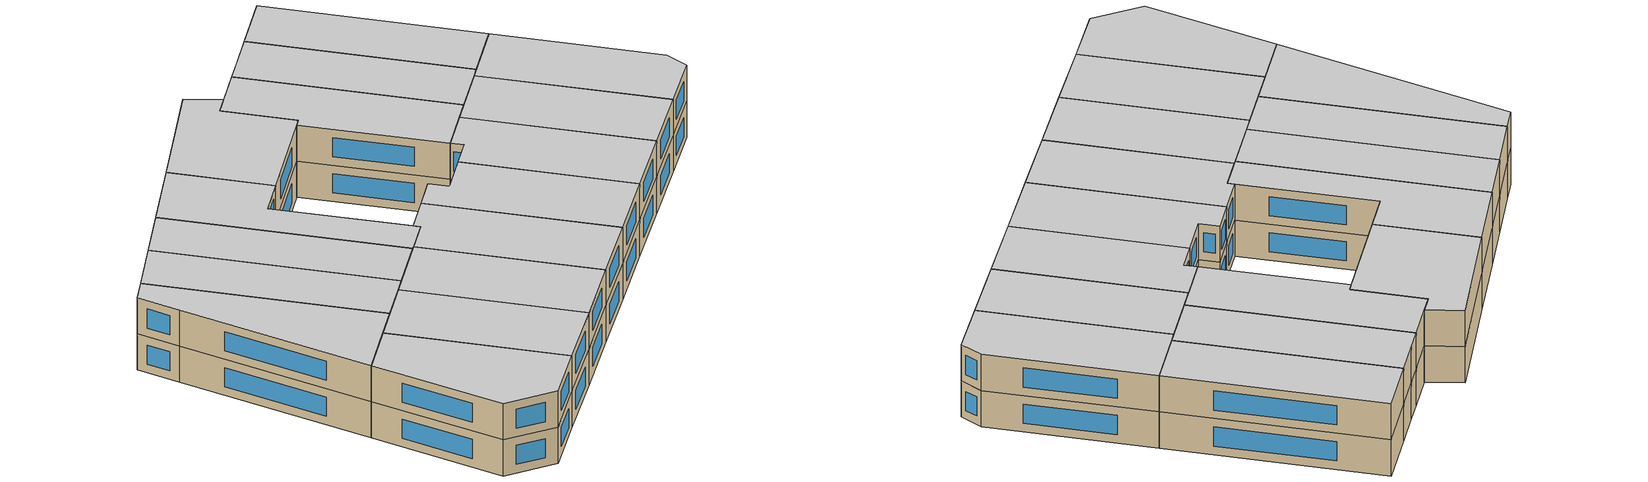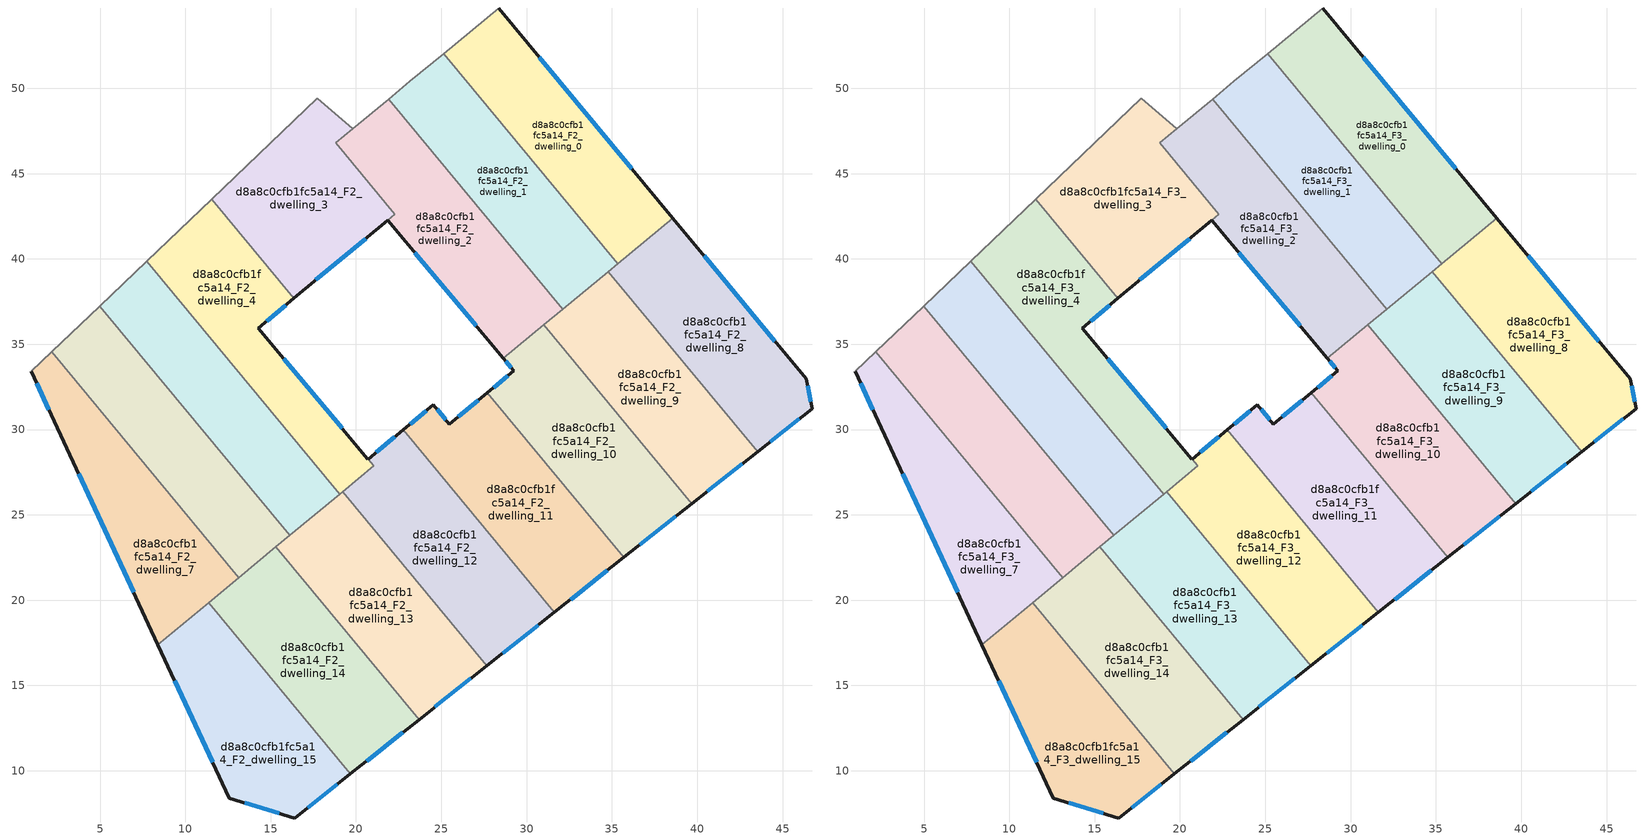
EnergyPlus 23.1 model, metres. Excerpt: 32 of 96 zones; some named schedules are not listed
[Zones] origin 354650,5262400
d8a8c0cfb1fc5a14_F2_dwelling_0
 floor to d8a8c0cfb1fc5a14_F1_dwelling_0 (EU_floor_Construction): 28.36,54.71 38.57,42.39 35.34,39.72 25.13,52.04 z6
 wall outside (EU_wall_Construction): 38.57,42.39 28.36,54.71 z6:9
 wall to d8a8c0cfb1fc5a14_F2_dwelling_1 (EU_wall_Construction): 25.13,52.04 35.34,39.72 z6:9
 wall adiabatic (EU_wall_Construction): 28.36,54.71 25.13,52.04 z6:9
 wall to d8a8c0cfb1fc5a14_F2_dwelling_8 (EU_wall_Construction): 35.34,39.72 38.57,42.39 z6:9
 window (EU_Window_Construction): 36.17,45.29 30.75,51.82 z6.7:8.3
d8a8c0cfb1fc5a14_F2_dwelling_1
 floor to d8a8c0cfb1fc5a14_F1_dwelling_1 (EU_floor_Construction): 25.13,52.04 35.34,39.72 32.12,37.05 21.91,49.37 23.16,50.41 z6
 wall to d8a8c0cfb1fc5a14_F2_dwelling_2 (EU_wall_Construction): 21.91,49.37 32.12,37.05 z6:9
 wall adiabatic (EU_wall_Construction): 25.13,52.04 23.16,50.41 21.91,49.37 z6:9
 wall to d8a8c0cfb1fc5a14_F2_dwelling_9 (EU_wall_Construction): 32.12,37.05 34.79,39.26 z6:9
 wall to d8a8c0cfb1fc5a14_F2_dwelling_8 (EU_wall_Construction): 34.78,39.26 35.34,39.72 z6:9
d8a8c0cfb1fc5a14_F2_dwelling_10
 floor to d8a8c0cfb1fc5a14_F1_dwelling_10 (EU_floor_Construction): 31.01,36.13 39.69,25.66 35.7,22.5 27.7,32.15 29.25,33.45 28.65,34.17 z6
 wall outside (EU_wall_Construction): 28.65,34.17 29.25,33.45 27.7,32.15 / 35.7,22.5 39.69,25.66 z6:9
 wall to d8a8c0cfb1fc5a14_F2_dwelling_9 (EU_wall_Construction): 39.69,25.66 31.01,36.13 z6:9
 wall to d8a8c0cfb1fc5a14_F2_dwelling_11 (EU_wall_Construction): 27.7,32.15 35.7,22.5 z6:9
 wall to d8a8c0cfb1fc5a14_F2_dwelling_2 (EU_wall_Construction): 31.01,36.13 28.65,34.17 z6:9
 window (EU_Window_Construction): 28.79,34 29.11,33.62 / 36.64,23.24 38.75,24.92 / 28.89,33.14 28.06,32.46 z6.7:8.3
d8a8c0cfb1fc5a14_F2_dwelling_11
 floor to d8a8c0cfb1fc5a14_F1_dwelling_11 (EU_floor_Construction): 27.7,32.15 35.7,22.5 31.62,19.28 22.76,29.97 24.53,31.45 25.48,30.3 z6
 wall outside (EU_wall_Construction): 27.7,32.15 25.48,30.3 24.53,31.45 22.76,29.97 / 31.62,19.28 35.7,22.5 z6:9
 wall to d8a8c0cfb1fc5a14_F2_dwelling_12 (EU_wall_Construction): 22.76,29.97 31.62,19.28 z6:9
 window (EU_Window_Construction): 27.18,31.72 26,30.74 / 32.58,20.04 34.74,21.74 / 24.12,31.1 23.18,30.32 / 25.26,30.57 24.75,31.18 z6.7:8.3
d8a8c0cfb1fc5a14_F2_dwelling_12
 floor to d8a8c0cfb1fc5a14_F1_dwelling_12 (EU_floor_Construction): 22.76,29.97 31.62,19.28 27.68,16.16 19.22,26.36 21.04,27.87 20.71,28.26 z6
 wall outside (EU_wall_Construction): 22.76,29.97 20.71,28.26 / 27.68,16.16 31.62,19.28 z6:9
 wall to d8a8c0cfb1fc5a14_F2_dwelling_13 (EU_wall_Construction): 19.22,26.36 27.68,16.16 z6:9
 wall to d8a8c0cfb1fc5a14_F2_dwelling_4 (EU_wall_Construction): 20.71,28.26 21.04,27.87 19.22,26.36 z6:9
 window (EU_Window_Construction): 22.28,29.57 21.19,28.67 / 28.6,16.89 30.7,18.54 z6.7:8.3
d8a8c0cfb1fc5a14_F2_dwelling_13
 floor to d8a8c0cfb1fc5a14_F1_dwelling_13 (EU_floor_Construction): 19.22,26.36 27.68,16.16 23.7,13 15.31,23.12 z6
 wall outside (EU_wall_Construction): 23.7,13 27.68,16.16 z6:9
 wall to d8a8c0cfb1fc5a14_F2_dwelling_14 (EU_wall_Construction): 15.31,23.12 23.7,13 z6:9
 wall to d8a8c0cfb1fc5a14_F2_dwelling_5 (EU_wall_Construction): 19.05,26.22 16.12,23.79 z6:9
 wall to d8a8c0cfb1fc5a14_F2_dwelling_4 (EU_wall_Construction): 19.22,26.36 19.05,26.22 z6:9
 wall to d8a8c0cfb1fc5a14_F2_dwelling_6 (EU_wall_Construction): 16.12,23.79 15.31,23.12 z6:9
 window (EU_Window_Construction): 24.63,13.74 26.74,15.42 z6.7:8.3
d8a8c0cfb1fc5a14_F2_dwelling_14
 floor to d8a8c0cfb1fc5a14_F1_dwelling_14 (EU_floor_Construction): 15.31,23.12 23.7,13 19.68,9.83 11.37,19.85 z6
 wall outside (EU_wall_Construction): 19.68,9.83 23.7,13 z6:9
 wall to d8a8c0cfb1fc5a14_F2_dwelling_15 (EU_wall_Construction): 11.37,19.85 19.68,9.83 z6:9
 wall to d8a8c0cfb1fc5a14_F2_dwelling_6 (EU_wall_Construction): 15.31,23.12 13.14,21.32 z6:9
 wall to d8a8c0cfb1fc5a14_F2_dwelling_7 (EU_wall_Construction): 13.14,21.32 11.37,19.85 z6:9
 window (EU_Window_Construction): 20.62,10.57 22.75,12.26 z6.7:8.3
d8a8c0cfb1fc5a14_F2_dwelling_15
 floor to d8a8c0cfb1fc5a14_F1_dwelling_15 (EU_floor_Construction): 11.37,19.85 19.68,9.83 16.4,7.23 12.58,8.38 8.4,17.39 z6
 wall outside (EU_wall_Construction): 8.4,17.39 12.58,8.38 16.4,7.23 19.68,9.83 z6:9
 wall to d8a8c0cfb1fc5a14_F2_dwelling_7 (EU_wall_Construction): 11.37,19.85 8.4,17.39 z6:9
 window (EU_Window_Construction): 17.17,7.84 18.91,9.22 / 13.48,8.11 15.5,7.5 / 9.38,15.27 11.6,10.5 z6.7:8.3
d8a8c0cfb1fc5a14_F2_dwelling_2
 floor to d8a8c0cfb1fc5a14_F1_dwelling_2 (EU_floor_Construction): 21.91,49.37 32.12,37.05 28.65,34.17 21.85,42.27 22.28,42.63 18.83,46.8 19.81,47.63 z6
 wall outside (EU_wall_Construction): 21.85,42.27 28.65,34.17 z6:9
 wall adiabatic (EU_wall_Construction): 21.91,49.37 19.81,47.63 18.83,46.8 z6:9
 wall to d8a8c0cfb1fc5a14_F2_dwelling_3 (EU_wall_Construction): 18.83,46.8 22.28,42.63 21.85,42.27 z6:9
 wall to d8a8c0cfb1fc5a14_F2_dwelling_9 (EU_wall_Construction): 31.01,36.13 32.12,37.05 z6:9
 window (EU_Window_Construction): 23.45,40.37 27.05,36.07 z6.7:8.3
d8a8c0cfb1fc5a14_F2_dwelling_3
 floor to d8a8c0cfb1fc5a14_F1_dwelling_3 (EU_floor_Construction): 19.81,47.62 18.82,46.8 22.28,42.63 16.36,37.69 11.55,43.5 17.74,49.41 z6
 wall outside (EU_wall_Construction): 16.36,37.69 21.85,42.27 z6:9
 wall to d8a8c0cfb1fc5a14_F2_dwelling_4 (EU_wall_Construction): 11.55,43.5 16.36,37.69 z6:9
 wall adiabatic (EU_wall_Construction): 18.82,46.8 19.81,47.62 17.74,49.41 11.55,43.5 z6:9
 window (EU_Window_Construction): 17.65,38.77 20.56,41.2 z6.7:8.3
d8a8c0cfb1fc5a14_F2_dwelling_4
 floor to d8a8c0cfb1fc5a14_F1_dwelling_4 (EU_floor_Construction): 16.36,37.69 14.27,35.94 21.04,27.87 19.05,26.22 7.74,39.87 11.55,43.5 z6
 wall outside (EU_wall_Construction): 20.7,28.27 14.27,35.94 16.36,37.69 z6:9
 wall to d8a8c0cfb1fc5a14_F2_dwelling_5 (EU_wall_Construction): 7.74,39.87 19.05,26.22 z6:9
 wall adiabatic (EU_wall_Construction): 11.55,43.5 7.74,39.87 z6:9
 window (EU_Window_Construction): 14.76,36.35 15.87,37.28 / 19.19,30.07 15.78,34.14 z6.7:8.3
d8a8c0cfb1fc5a14_F2_dwelling_5
 floor to d8a8c0cfb1fc5a14_F1_dwelling_5 (EU_floor_Construction): 7.74,39.87 19.05,26.22 16.12,23.79 4.98,37.23 z6
 wall to d8a8c0cfb1fc5a14_F2_dwelling_6 (EU_wall_Construction): 4.98,37.23 16.12,23.79 z6:9
 wall adiabatic (EU_wall_Construction): 7.74,39.87 4.98,37.23 z6:9
d8a8c0cfb1fc5a14_F2_dwelling_6
 floor to d8a8c0cfb1fc5a14_F1_dwelling_6 (EU_floor_Construction): 4.98,37.23 16.12,23.79 13.14,21.32 2.17,34.56 z6
 wall to d8a8c0cfb1fc5a14_F2_dwelling_7 (EU_wall_Construction): 2.17,34.56 13.14,21.32 z6:9
 wall adiabatic (EU_wall_Construction): 4.98,37.23 2.17,34.56 z6:9
d8a8c0cfb1fc5a14_F2_dwelling_7
 floor to d8a8c0cfb1fc5a14_F1_dwelling_7 (EU_floor_Construction): 2.17,34.56 13.14,21.32 8.4,17.39 2.31,30.48 0.98,33.41 z6
 wall outside (EU_wall_Construction): 0.98,33.41 2.31,30.48 8.4,17.39 z6:9
 wall adiabatic (EU_wall_Construction): 2.17,34.56 0.98,33.41 z6:9
 window (EU_Window_Construction): 3.74,27.41 6.97,20.46 / 1.29,32.72 2,31.17 z6.7:8.3
d8a8c0cfb1fc5a14_F2_dwelling_8
 floor to d8a8c0cfb1fc5a14_F1_dwelling_8 (EU_floor_Construction): 38.57,42.39 46.39,32.96 46.73,31.23 43.54,28.7 34.78,39.26 z6
 wall outside (EU_wall_Construction): 43.54,28.7 46.73,31.23 46.39,32.96 38.57,42.39 z6:9
 wall to d8a8c0cfb1fc5a14_F2_dwelling_9 (EU_wall_Construction): 34.78,39.26 43.54,28.7 z6:9
 window (EU_Window_Construction): 44.55,35.18 40.4,40.18 / 46.65,31.64 46.47,32.56 / 44.29,29.3 45.98,30.64 z6.7:8.3
d8a8c0cfb1fc5a14_F2_dwelling_9
 floor to d8a8c0cfb1fc5a14_F1_dwelling_9 (EU_floor_Construction): 34.78,39.26 43.54,28.7 39.69,25.66 31.01,36.13 z6
 wall outside (EU_wall_Construction): 39.69,25.66 43.54,28.7 z6:9
 window (EU_Window_Construction): 40.59,26.37 42.63,27.99 z6.7:8.3
d8a8c0cfb1fc5a14_F3_dwelling_0
 floor to d8a8c0cfb1fc5a14_F2_dwelling_0 (EU_floor_Construction): 28.36,54.71 38.57,42.39 35.34,39.72 25.13,52.04 z9
 wall outside (EU_wall_Construction): 38.57,42.39 28.36,54.71 z9:12
 wall to d8a8c0cfb1fc5a14_F3_dwelling_1 (EU_wall_Construction): 25.13,52.04 35.34,39.72 z9:12
 wall adiabatic (EU_wall_Construction): 28.36,54.71 25.13,52.04 z9:12
 wall to d8a8c0cfb1fc5a14_F3_dwelling_8 (EU_wall_Construction): 35.34,39.72 38.57,42.39 z9:12
 window (EU_Window_Construction): 36.17,45.29 30.75,51.82 z9.7:11.3
 ceiling to d8a8c0cfb1fc5a14_F4_dwelling_0 (EU_floor_Construction): 38.57,42.39 28.36,54.71 25.13,52.04 35.34,39.72 z12
d8a8c0cfb1fc5a14_F3_dwelling_1
 floor to d8a8c0cfb1fc5a14_F2_dwelling_1 (EU_floor_Construction): 25.13,52.04 35.34,39.72 32.12,37.05 21.91,49.37 23.16,50.41 z9
 wall to d8a8c0cfb1fc5a14_F3_dwelling_2 (EU_wall_Construction): 21.91,49.37 32.12,37.05 z9:12
 wall adiabatic (EU_wall_Construction): 25.13,52.04 23.16,50.41 21.91,49.37 z9:12
 wall to d8a8c0cfb1fc5a14_F3_dwelling_9 (EU_wall_Construction): 32.12,37.05 34.79,39.26 z9:12
 wall to d8a8c0cfb1fc5a14_F3_dwelling_8 (EU_wall_Construction): 34.78,39.26 35.34,39.72 z9:12
 ceiling to d8a8c0cfb1fc5a14_F4_dwelling_1 (EU_floor_Construction): 35.34,39.72 25.13,52.04 23.16,50.41 21.91,49.37 32.12,37.05 z12
d8a8c0cfb1fc5a14_F3_dwelling_10
 floor to d8a8c0cfb1fc5a14_F2_dwelling_10 (EU_floor_Construction): 31.01,36.13 39.69,25.66 35.7,22.5 27.7,32.15 29.25,33.45 28.65,34.17 z9
 wall outside (EU_wall_Construction): 28.65,34.17 29.25,33.45 27.7,32.15 / 35.7,22.5 39.69,25.66 z9:12
 wall to d8a8c0cfb1fc5a14_F3_dwelling_9 (EU_wall_Construction): 39.69,25.66 31.01,36.13 z9:12
 wall to d8a8c0cfb1fc5a14_F3_dwelling_11 (EU_wall_Construction): 27.7,32.15 35.7,22.5 z9:12
 wall to d8a8c0cfb1fc5a14_F3_dwelling_2 (EU_wall_Construction): 31.01,36.13 28.65,34.17 z9:12
 window (EU_Window_Construction): 28.79,34 29.11,33.62 / 36.64,23.24 38.75,24.92 / 28.89,33.14 28.06,32.46 z9.7:11.3
 ceiling to d8a8c0cfb1fc5a14_F4_dwelling_10 (EU_floor_Construction): 39.69,25.66 31.01,36.13 28.65,34.17 29.25,33.45 27.7,32.15 35.7,22.5 z12
d8a8c0cfb1fc5a14_F3_dwelling_11
 floor to d8a8c0cfb1fc5a14_F2_dwelling_11 (EU_floor_Construction): 27.7,32.15 35.7,22.5 31.62,19.28 22.76,29.97 24.53,31.45 25.48,30.3 z9
 wall outside (EU_wall_Construction): 27.7,32.15 25.48,30.3 24.53,31.45 22.76,29.97 / 31.62,19.28 35.7,22.5 z9:12
 wall to d8a8c0cfb1fc5a14_F3_dwelling_12 (EU_wall_Construction): 22.76,29.97 31.62,19.28 z9:12
 window (EU_Window_Construction): 27.18,31.72 26,30.74 / 32.58,20.04 34.74,21.74 / 24.12,31.1 23.18,30.32 / 25.26,30.57 24.75,31.18 z9.7:11.3
 ceiling to d8a8c0cfb1fc5a14_F4_dwelling_11 (EU_floor_Construction): 35.7,22.5 27.7,32.15 25.48,30.3 24.53,31.45 22.76,29.97 31.62,19.28 z12
d8a8c0cfb1fc5a14_F3_dwelling_12
 floor to d8a8c0cfb1fc5a14_F2_dwelling_12 (EU_floor_Construction): 22.76,29.97 31.62,19.28 27.68,16.16 19.22,26.36 21.04,27.87 20.71,28.26 z9
 wall outside (EU_wall_Construction): 22.76,29.97 20.71,28.26 / 27.68,16.16 31.62,19.28 z9:12
 wall to d8a8c0cfb1fc5a14_F3_dwelling_13 (EU_wall_Construction): 19.22,26.36 27.68,16.16 z9:12
 wall to d8a8c0cfb1fc5a14_F3_dwelling_4 (EU_wall_Construction): 20.71,28.26 21.04,27.87 19.22,26.36 z9:12
 window (EU_Window_Construction): 22.28,29.57 21.19,28.67 / 28.6,16.89 30.7,18.54 z9.7:11.3
 ceiling to d8a8c0cfb1fc5a14_F4_dwelling_12 (EU_floor_Construction): 31.62,19.28 22.76,29.97 20.71,28.26 21.04,27.87 19.22,26.36 27.68,16.16 z12
d8a8c0cfb1fc5a14_F3_dwelling_13
 floor to d8a8c0cfb1fc5a14_F2_dwelling_13 (EU_floor_Construction): 19.22,26.36 27.68,16.16 23.7,13 15.31,23.12 z9
 wall outside (EU_wall_Construction): 23.7,13 27.68,16.16 z9:12
 wall to d8a8c0cfb1fc5a14_F3_dwelling_14 (EU_wall_Construction): 15.31,23.12 23.7,13 z9:12
 wall to d8a8c0cfb1fc5a14_F3_dwelling_5 (EU_wall_Construction): 19.05,26.22 16.12,23.79 z9:12
 wall to d8a8c0cfb1fc5a14_F3_dwelling_4 (EU_wall_Construction): 19.22,26.36 19.05,26.22 z9:12
 wall to d8a8c0cfb1fc5a14_F3_dwelling_6 (EU_wall_Construction): 16.12,23.79 15.31,23.12 z9:12
 window (EU_Window_Construction): 24.63,13.74 26.74,15.42 z9.7:11.3
 ceiling to d8a8c0cfb1fc5a14_F4_dwelling_13 (EU_floor_Construction): 27.68,16.16 19.22,26.36 15.31,23.12 23.7,13 z12
d8a8c0cfb1fc5a14_F3_dwelling_14
 floor to d8a8c0cfb1fc5a14_F2_dwelling_14 (EU_floor_Construction): 15.31,23.12 23.7,13 19.68,9.83 11.37,19.85 z9
 wall outside (EU_wall_Construction): 19.68,9.83 23.7,13 z9:12
 wall to d8a8c0cfb1fc5a14_F3_dwelling_15 (EU_wall_Construction): 11.37,19.85 19.68,9.83 z9:12
 wall to d8a8c0cfb1fc5a14_F3_dwelling_6 (EU_wall_Construction): 15.31,23.12 13.14,21.32 z9:12
 wall to d8a8c0cfb1fc5a14_F3_dwelling_7 (EU_wall_Construction): 13.14,21.32 11.37,19.85 z9:12
 window (EU_Window_Construction): 20.62,10.57 22.75,12.26 z9.7:11.3
 ceiling to d8a8c0cfb1fc5a14_F4_dwelling_14 (EU_floor_Construction): 23.7,13 15.31,23.12 11.37,19.85 19.68,9.83 z12
d8a8c0cfb1fc5a14_F3_dwelling_15
 floor to d8a8c0cfb1fc5a14_F2_dwelling_15 (EU_floor_Construction): 11.37,19.85 19.68,9.83 16.4,7.23 12.58,8.38 8.4,17.39 z9
 wall outside (EU_wall_Construction): 8.4,17.39 12.58,8.38 16.4,7.23 19.68,9.83 z9:12
 wall to d8a8c0cfb1fc5a14_F3_dwelling_7 (EU_wall_Construction): 11.37,19.85 8.4,17.39 z9:12
 window (EU_Window_Construction): 17.17,7.84 18.91,9.22 / 13.48,8.11 15.5,7.5 / 9.38,15.27 11.6,10.5 z9.7:11.3
 ceiling to d8a8c0cfb1fc5a14_F4_dwelling_15 (EU_floor_Construction): 19.68,9.83 11.37,19.85 8.4,17.39 12.58,8.38 16.4,7.23 z12
d8a8c0cfb1fc5a14_F3_dwelling_2
 floor to d8a8c0cfb1fc5a14_F2_dwelling_2 (EU_floor_Construction): 21.91,49.37 32.12,37.05 28.65,34.17 21.85,42.27 22.28,42.63 18.83,46.8 19.81,47.63 z9
 wall outside (EU_wall_Construction): 21.85,42.27 28.65,34.17 z9:12
 wall adiabatic (EU_wall_Construction): 21.91,49.37 19.81,47.63 18.83,46.8 z9:12
 wall to d8a8c0cfb1fc5a14_F3_dwelling_3 (EU_wall_Construction): 18.83,46.8 22.28,42.63 21.85,42.27 z9:12
 wall to d8a8c0cfb1fc5a14_F3_dwelling_9 (EU_wall_Construction): 31.01,36.13 32.12,37.05 z9:12
 window (EU_Window_Construction): 23.45,40.37 27.05,36.07 z9.7:11.3
 ceiling to d8a8c0cfb1fc5a14_F4_dwelling_2 (EU_floor_Construction): 32.12,37.05 21.91,49.37 19.81,47.63 18.83,46.8 22.28,42.63 21.85,42.27 28.65,34.17 z12
d8a8c0cfb1fc5a14_F3_dwelling_3
 floor to d8a8c0cfb1fc5a14_F2_dwelling_3 (EU_floor_Construction): 19.81,47.62 18.82,46.8 22.28,42.63 16.36,37.69 11.55,43.5 17.74,49.41 z9
 wall outside (EU_wall_Construction): 16.36,37.69 21.85,42.27 z9:12
 wall to d8a8c0cfb1fc5a14_F3_dwelling_4 (EU_wall_Construction): 11.55,43.5 16.36,37.69 z9:12
 wall adiabatic (EU_wall_Construction): 18.82,46.8 19.81,47.62 17.74,49.41 11.55,43.5 z9:12
 window (EU_Window_Construction): 17.65,38.77 20.56,41.2 z9.7:11.3
 ceiling to d8a8c0cfb1fc5a14_F4_dwelling_3 (EU_floor_Construction): 22.28,42.63 18.82,46.8 19.81,47.62 17.74,49.41 11.55,43.5 16.36,37.69 z12
d8a8c0cfb1fc5a14_F3_dwelling_4
 floor to d8a8c0cfb1fc5a14_F2_dwelling_4 (EU_floor_Construction): 16.36,37.69 14.27,35.94 21.04,27.87 19.05,26.22 7.74,39.87 11.55,43.5 z9
 wall outside (EU_wall_Construction): 20.7,28.27 14.27,35.94 16.36,37.69 z9:12
 wall to d8a8c0cfb1fc5a14_F3_dwelling_5 (EU_wall_Construction): 7.74,39.87 19.05,26.22 z9:12
 wall adiabatic (EU_wall_Construction): 11.55,43.5 7.74,39.87 z9:12
 window (EU_Window_Construction): 14.76,36.35 15.87,37.28 / 19.19,30.07 15.78,34.14 z9.7:11.3
 ceiling to d8a8c0cfb1fc5a14_F4_dwelling_4 (EU_floor_Construction): 21.04,27.87 14.27,35.94 16.36,37.69 11.55,43.5 7.74,39.87 19.05,26.22 z12
d8a8c0cfb1fc5a14_F3_dwelling_5
 floor to d8a8c0cfb1fc5a14_F2_dwelling_5 (EU_floor_Construction): 7.74,39.87 19.05,26.22 16.12,23.79 4.98,37.23 z9
 wall to d8a8c0cfb1fc5a14_F3_dwelling_6 (EU_wall_Construction): 4.98,37.23 16.12,23.79 z9:12
 wall adiabatic (EU_wall_Construction): 7.74,39.87 4.98,37.23 z9:12
 ceiling to d8a8c0cfb1fc5a14_F4_dwelling_5 (EU_floor_Construction): 19.05,26.22 7.74,39.87 4.98,37.23 16.12,23.79 z12
d8a8c0cfb1fc5a14_F3_dwelling_6
 floor to d8a8c0cfb1fc5a14_F2_dwelling_6 (EU_floor_Construction): 4.98,37.23 16.12,23.79 13.14,21.32 2.17,34.56 z9
 wall to d8a8c0cfb1fc5a14_F3_dwelling_7 (EU_wall_Construction): 2.17,34.56 13.14,21.32 z9:12
 wall adiabatic (EU_wall_Construction): 4.98,37.23 2.17,34.56 z9:12
 ceiling to d8a8c0cfb1fc5a14_F4_dwelling_6 (EU_floor_Construction): 16.12,23.79 4.98,37.23 2.17,34.56 13.14,21.32 z12
d8a8c0cfb1fc5a14_F3_dwelling_7
 floor to d8a8c0cfb1fc5a14_F2_dwelling_7 (EU_floor_Construction): 2.17,34.56 13.14,21.32 8.4,17.39 2.31,30.48 0.98,33.41 z9
 wall outside (EU_wall_Construction): 0.98,33.41 2.31,30.48 8.4,17.39 z9:12
 wall adiabatic (EU_wall_Construction): 2.17,34.56 0.98,33.41 z9:12
 window (EU_Window_Construction): 3.74,27.41 6.97,20.46 / 1.29,32.72 2,31.17 z9.7:11.3
 ceiling to d8a8c0cfb1fc5a14_F4_dwelling_7 (EU_floor_Construction): 13.14,21.32 2.17,34.56 0.98,33.41 2.31,30.48 8.4,17.39 z12
d8a8c0cfb1fc5a14_F3_dwelling_8
 floor to d8a8c0cfb1fc5a14_F2_dwelling_8 (EU_floor_Construction): 38.57,42.39 46.39,32.96 46.73,31.23 43.54,28.7 34.78,39.26 z9
 wall outside (EU_wall_Construction): 43.54,28.7 46.73,31.23 46.39,32.96 38.57,42.39 z9:12
 wall to d8a8c0cfb1fc5a14_F3_dwelling_9 (EU_wall_Construction): 34.78,39.26 43.54,28.7 z9:12
 window (EU_Window_Construction): 44.55,35.18 40.4,40.18 / 46.65,31.64 46.47,32.56 / 44.29,29.3 45.98,30.64 z9.7:11.3
 ceiling to d8a8c0cfb1fc5a14_F4_dwelling_8 (EU_floor_Construction): 46.73,31.23 46.39,32.96 38.57,42.39 34.78,39.26 43.54,28.7 z12
d8a8c0cfb1fc5a14_F3_dwelling_9
 floor to d8a8c0cfb1fc5a14_F2_dwelling_9 (EU_floor_Construction): 34.78,39.26 43.54,28.7 39.69,25.66 31.01,36.13 z9
 wall outside (EU_wall_Construction): 39.69,25.66 43.54,28.7 z9:12
 window (EU_Window_Construction): 40.59,26.37 42.63,27.99 z9.7:11.3
 ceiling to d8a8c0cfb1fc5a14_F4_dwelling_9 (EU_floor_Construction): 43.54,28.7 34.78,39.26 31.01,36.13 39.69,25.66 z12
[Building]
EU S2 Campaign: North Axis=0; Terrain=City; Solar Distribution=FullExterior
[Site:Location]
Budapest.Ferenc.Liszt.Intl.AP: Latitude=47.437; Longitude=19.256; Time Zone=1; Elevation=185
[SizingPeriod:WeatherFileDays]
AnnualSizingPeriod: Begin Month=1; Begin Day of Month=1; End Month=12; End Day of Month=31; Day of Week for Start Day=Monday; Use Weather File Daylight Saving Period=No; Use Weather File Rain and Snow Indicators=No
[MATERIAL]
EU_InternalMass_Material: Roughness=MediumRough; Thickness=0.1; Conductivity=1; Density=1800; Specific Heat=900; Thermal Absorptance=0.9; Solar Absorptance=0.7; Visible Absorptance=0.7
[MATERIAL:NOMASS] Roughness=MediumRough; Thermal Absorptance=0.9; Solar Absorptance=0.7; Visible Absorptance=0.7
Name | Thermal Resistance
EU_wall_NoMass | 0.832559
EU_floor_NoMass | 0.872794
[WINDOWMATERIAL:SIMPLEGLAZINGSYSTEM]
EU_Window_SimpleGlazing: UFactor=2.79869; Solar Heat Gain Coefficient=0.75; Visible Transmittance=0.75
[CONSTRUCTION]
EU_wall_Construction: EU_wall_NoMass
EU_floor_Construction: EU_floor_NoMass
EU_Window_Construction: EU_Window_SimpleGlazing
EU_InternalMass_Construction: EU_InternalMass_Material
[ZONE] Type=1; Multiplier=1; Ceiling Height=autocalculate; Floor Area=autocalculate; Part of Total Floor Area=Yes
Name | Volume
d8a8c0cfb1fc5a14_F2_dwelling_0; d8a8c0cfb1fc5a14_F3_dwelling_0 | 200.953
d8a8c0cfb1fc5a14_F2_dwelling_1; d8a8c0cfb1fc5a14_F3_dwelling_1 | 200.956
d8a8c0cfb1fc5a14_F2_dwelling_10; d8a8c0cfb1fc5a14_F3_dwelling_10 | 200.933
d8a8c0cfb1fc5a14_F2_dwelling_11; d8a8c0cfb1fc5a14_F3_dwelling_11 | 204.577
d8a8c0cfb1fc5a14_F2_dwelling_12; d8a8c0cfb1fc5a14_F3_dwelling_12 | 205.137
d8a8c0cfb1fc5a14_F2_dwelling_13; d8a8c0cfb1fc5a14_F3_dwelling_13 | 200.942
d8a8c0cfb1fc5a14_F2_dwelling_14; d8a8c0cfb1fc5a14_F3_dwelling_14 | 200.938
d8a8c0cfb1fc5a14_F2_dwelling_15; d8a8c0cfb1fc5a14_F3_dwelling_15 | 200.947
d8a8c0cfb1fc5a14_F2_dwelling_2; d8a8c0cfb1fc5a14_F3_dwelling_2 | 209.26
d8a8c0cfb1fc5a14_F2_dwelling_3; d8a8c0cfb1fc5a14_F3_dwelling_3 | 188.938
d8a8c0cfb1fc5a14_F2_dwelling_4; d8a8c0cfb1fc5a14_F3_dwelling_4 | 196.732
d8a8c0cfb1fc5a14_F2_dwelling_5; d8a8c0cfb1fc5a14_F3_dwelling_5 | 200.944
d8a8c0cfb1fc5a14_F2_dwelling_6; d8a8c0cfb1fc5a14_F3_dwelling_6 | 200.945
d8a8c0cfb1fc5a14_F2_dwelling_7; d8a8c0cfb1fc5a14_F3_dwelling_7 | 200.96
d8a8c0cfb1fc5a14_F2_dwelling_8; d8a8c0cfb1fc5a14_F3_dwelling_8 | 200.937
d8a8c0cfb1fc5a14_F2_dwelling_9; d8a8c0cfb1fc5a14_F3_dwelling_9 | 200.948
[INTERNALMASS] Construction=EU_InternalMass_Construction
Name | Zone or ZoneList | Surface Area
d8a8c0cfb1fc5a14_F2_dwelling_0_EU_InternalMass | d8a8c0cfb1fc5a14_F2_dwelling_0 | 66.9841
d8a8c0cfb1fc5a14_F2_dwelling_1_EU_InternalMass | d8a8c0cfb1fc5a14_F2_dwelling_1 | 66.9851
d8a8c0cfb1fc5a14_F2_dwelling_2_EU_InternalMass | d8a8c0cfb1fc5a14_F2_dwelling_2 | 69.7572
d8a8c0cfb1fc5a14_F2_dwelling_3_EU_InternalMass | d8a8c0cfb1fc5a14_F2_dwelling_3 | 62.9979
d8a8c0cfb1fc5a14_F2_dwelling_4_EU_InternalMass | d8a8c0cfb1fc5a14_F2_dwelling_4 | 65.6016
d8a8c0cfb1fc5a14_F2_dwelling_5_EU_InternalMass | d8a8c0cfb1fc5a14_F2_dwelling_5 | 66.9813
d8a8c0cfb1fc5a14_F2_dwelling_6_EU_InternalMass | d8a8c0cfb1fc5a14_F2_dwelling_6 | 66.9818
d8a8c0cfb1fc5a14_F2_dwelling_7_EU_InternalMass | d8a8c0cfb1fc5a14_F2_dwelling_7 | 66.9864
d8a8c0cfb1fc5a14_F2_dwelling_8_EU_InternalMass | d8a8c0cfb1fc5a14_F2_dwelling_8 | 66.979
d8a8c0cfb1fc5a14_F2_dwelling_9_EU_InternalMass | d8a8c0cfb1fc5a14_F2_dwelling_9 | 66.9827
d8a8c0cfb1fc5a14_F2_dwelling_10_EU_InternalMass | d8a8c0cfb1fc5a14_F2_dwelling_10 | 66.9779
d8a8c0cfb1fc5a14_F2_dwelling_11_EU_InternalMass | d8a8c0cfb1fc5a14_F2_dwelling_11 | 68.1961
d8a8c0cfb1fc5a14_F2_dwelling_12_EU_InternalMass | d8a8c0cfb1fc5a14_F2_dwelling_12 | 68.3751
d8a8c0cfb1fc5a14_F2_dwelling_13_EU_InternalMass | d8a8c0cfb1fc5a14_F2_dwelling_13 | 66.9806
d8a8c0cfb1fc5a14_F2_dwelling_14_EU_InternalMass | d8a8c0cfb1fc5a14_F2_dwelling_14 | 66.9794
d8a8c0cfb1fc5a14_F2_dwelling_15_EU_InternalMass | d8a8c0cfb1fc5a14_F2_dwelling_15 | 66.9824
d8a8c0cfb1fc5a14_F3_dwelling_0_EU_InternalMass | d8a8c0cfb1fc5a14_F3_dwelling_0 | 66.9841
d8a8c0cfb1fc5a14_F3_dwelling_1_EU_InternalMass | d8a8c0cfb1fc5a14_F3_dwelling_1 | 66.9851
d8a8c0cfb1fc5a14_F3_dwelling_2_EU_InternalMass | d8a8c0cfb1fc5a14_F3_dwelling_2 | 69.7572
d8a8c0cfb1fc5a14_F3_dwelling_3_EU_InternalMass | d8a8c0cfb1fc5a14_F3_dwelling_3 | 62.9979
d8a8c0cfb1fc5a14_F3_dwelling_4_EU_InternalMass | d8a8c0cfb1fc5a14_F3_dwelling_4 | 65.6016
d8a8c0cfb1fc5a14_F3_dwelling_5_EU_InternalMass | d8a8c0cfb1fc5a14_F3_dwelling_5 | 66.9813
d8a8c0cfb1fc5a14_F3_dwelling_6_EU_InternalMass | d8a8c0cfb1fc5a14_F3_dwelling_6 | 66.9818
d8a8c0cfb1fc5a14_F3_dwelling_7_EU_InternalMass | d8a8c0cfb1fc5a14_F3_dwelling_7 | 66.9864
d8a8c0cfb1fc5a14_F3_dwelling_8_EU_InternalMass | d8a8c0cfb1fc5a14_F3_dwelling_8 | 66.979
d8a8c0cfb1fc5a14_F3_dwelling_9_EU_InternalMass | d8a8c0cfb1fc5a14_F3_dwelling_9 | 66.9827
d8a8c0cfb1fc5a14_F3_dwelling_10_EU_InternalMass | d8a8c0cfb1fc5a14_F3_dwelling_10 | 66.9779
d8a8c0cfb1fc5a14_F3_dwelling_11_EU_InternalMass | d8a8c0cfb1fc5a14_F3_dwelling_11 | 68.1961
d8a8c0cfb1fc5a14_F3_dwelling_12_EU_InternalMass | d8a8c0cfb1fc5a14_F3_dwelling_12 | 68.3751
d8a8c0cfb1fc5a14_F3_dwelling_13_EU_InternalMass | d8a8c0cfb1fc5a14_F3_dwelling_13 | 66.9806
d8a8c0cfb1fc5a14_F3_dwelling_14_EU_InternalMass | d8a8c0cfb1fc5a14_F3_dwelling_14 | 66.9794
d8a8c0cfb1fc5a14_F3_dwelling_15_EU_InternalMass | d8a8c0cfb1fc5a14_F3_dwelling_15 | 66.9824
[OTHEREQUIPMENT] Fuel Type=Electricity; Design Level Calculation Method=Watts/Area; Power per Zone Floor Area=1; Fraction Latent=0; Fraction Radiant=0; Fraction Lost=0; Carbon Dioxide Generation Rate=0; EndUse Subcategory=EU_Step8_InternalGains
Name | Zone or ZoneList or Space or SpaceList | Schedule
EU_Step8_InternalGain_d8a8c0cfb1fc5a14_F2_dwelling_0_f000 | d8a8c0cfb1fc5a14_F2_dwelling_0 | EU_Step8_GainSchedule_d8a8c0cfb1fc5a14_F2_dwelling_0_f000
EU_Step8_InternalGain_d8a8c0cfb1fc5a14_F2_dwelling_1_f000 | d8a8c0cfb1fc5a14_F2_dwelling_1 | EU_Step8_GainSchedule_d8a8c0cfb1fc5a14_F2_dwelling_1_f000
EU_Step8_InternalGain_d8a8c0cfb1fc5a14_F2_dwelling_2_f000 | d8a8c0cfb1fc5a14_F2_dwelling_2 | EU_Step8_GainSchedule_d8a8c0cfb1fc5a14_F2_dwelling_2_f000
EU_Step8_InternalGain_d8a8c0cfb1fc5a14_F2_dwelling_3_f000 | d8a8c0cfb1fc5a14_F2_dwelling_3 | EU_Step8_GainSchedule_d8a8c0cfb1fc5a14_F2_dwelling_3_f000
EU_Step8_InternalGain_d8a8c0cfb1fc5a14_F2_dwelling_4_f000 | d8a8c0cfb1fc5a14_F2_dwelling_4 | EU_Step8_GainSchedule_d8a8c0cfb1fc5a14_F2_dwelling_4_f000
EU_Step8_InternalGain_d8a8c0cfb1fc5a14_F2_dwelling_5_f000 | d8a8c0cfb1fc5a14_F2_dwelling_5 | EU_Step8_GainSchedule_d8a8c0cfb1fc5a14_F2_dwelling_5_f000
EU_Step8_InternalGain_d8a8c0cfb1fc5a14_F2_dwelling_6_f000 | d8a8c0cfb1fc5a14_F2_dwelling_6 | EU_Step8_GainSchedule_d8a8c0cfb1fc5a14_F2_dwelling_6_f000
EU_Step8_InternalGain_d8a8c0cfb1fc5a14_F2_dwelling_7_f000 | d8a8c0cfb1fc5a14_F2_dwelling_7 | EU_Step8_GainSchedule_d8a8c0cfb1fc5a14_F2_dwelling_7_f000
EU_Step8_InternalGain_d8a8c0cfb1fc5a14_F2_dwelling_8_f000 | d8a8c0cfb1fc5a14_F2_dwelling_8 | EU_Step8_GainSchedule_d8a8c0cfb1fc5a14_F2_dwelling_8_f000
EU_Step8_InternalGain_d8a8c0cfb1fc5a14_F2_dwelling_9_f000 | d8a8c0cfb1fc5a14_F2_dwelling_9 | EU_Step8_GainSchedule_d8a8c0cfb1fc5a14_F2_dwelling_9_f000
EU_Step8_InternalGain_d8a8c0cfb1fc5a14_F2_dwelling_10_f000 | d8a8c0cfb1fc5a14_F2_dwelling_10 | EU_Step8_GainSchedule_d8a8c0cfb1fc5a14_F2_dwelling_10_f000
EU_Step8_InternalGain_d8a8c0cfb1fc5a14_F2_dwelling_11_f000 | d8a8c0cfb1fc5a14_F2_dwelling_11 | EU_Step8_GainSchedule_d8a8c0cfb1fc5a14_F2_dwelling_11_f000
EU_Step8_InternalGain_d8a8c0cfb1fc5a14_F2_dwelling_12_f000 | d8a8c0cfb1fc5a14_F2_dwelling_12 | EU_Step8_GainSchedule_d8a8c0cfb1fc5a14_F2_dwelling_12_f000
EU_Step8_InternalGain_d8a8c0cfb1fc5a14_F2_dwelling_13_f000 | d8a8c0cfb1fc5a14_F2_dwelling_13 | EU_Step8_GainSchedule_d8a8c0cfb1fc5a14_F2_dwelling_13_f000
EU_Step8_InternalGain_d8a8c0cfb1fc5a14_F2_dwelling_14_f000 | d8a8c0cfb1fc5a14_F2_dwelling_14 | EU_Step8_GainSchedule_d8a8c0cfb1fc5a14_F2_dwelling_14_f000
EU_Step8_InternalGain_d8a8c0cfb1fc5a14_F2_dwelling_15_f000 | d8a8c0cfb1fc5a14_F2_dwelling_15 | EU_Step8_GainSchedule_d8a8c0cfb1fc5a14_F2_dwelling_15_f000
EU_Step8_InternalGain_d8a8c0cfb1fc5a14_F3_dwelling_0_f000 | d8a8c0cfb1fc5a14_F3_dwelling_0 | EU_Step8_GainSchedule_d8a8c0cfb1fc5a14_F3_dwelling_0_f000
EU_Step8_InternalGain_d8a8c0cfb1fc5a14_F3_dwelling_1_f000 | d8a8c0cfb1fc5a14_F3_dwelling_1 | EU_Step8_GainSchedule_d8a8c0cfb1fc5a14_F3_dwelling_1_f000
EU_Step8_InternalGain_d8a8c0cfb1fc5a14_F3_dwelling_2_f000 | d8a8c0cfb1fc5a14_F3_dwelling_2 | EU_Step8_GainSchedule_d8a8c0cfb1fc5a14_F3_dwelling_2_f000
EU_Step8_InternalGain_d8a8c0cfb1fc5a14_F3_dwelling_3_f000 | d8a8c0cfb1fc5a14_F3_dwelling_3 | EU_Step8_GainSchedule_d8a8c0cfb1fc5a14_F3_dwelling_3_f000
EU_Step8_InternalGain_d8a8c0cfb1fc5a14_F3_dwelling_4_f000 | d8a8c0cfb1fc5a14_F3_dwelling_4 | EU_Step8_GainSchedule_d8a8c0cfb1fc5a14_F3_dwelling_4_f000
EU_Step8_InternalGain_d8a8c0cfb1fc5a14_F3_dwelling_5_f000 | d8a8c0cfb1fc5a14_F3_dwelling_5 | EU_Step8_GainSchedule_d8a8c0cfb1fc5a14_F3_dwelling_5_f000
EU_Step8_InternalGain_d8a8c0cfb1fc5a14_F3_dwelling_6_f000 | d8a8c0cfb1fc5a14_F3_dwelling_6 | EU_Step8_GainSchedule_d8a8c0cfb1fc5a14_F3_dwelling_6_f000
EU_Step8_InternalGain_d8a8c0cfb1fc5a14_F3_dwelling_7_f000 | d8a8c0cfb1fc5a14_F3_dwelling_7 | EU_Step8_GainSchedule_d8a8c0cfb1fc5a14_F3_dwelling_7_f000
EU_Step8_InternalGain_d8a8c0cfb1fc5a14_F3_dwelling_8_f000 | d8a8c0cfb1fc5a14_F3_dwelling_8 | EU_Step8_GainSchedule_d8a8c0cfb1fc5a14_F3_dwelling_8_f000
EU_Step8_InternalGain_d8a8c0cfb1fc5a14_F3_dwelling_9_f000 | d8a8c0cfb1fc5a14_F3_dwelling_9 | EU_Step8_GainSchedule_d8a8c0cfb1fc5a14_F3_dwelling_9_f000
EU_Step8_InternalGain_d8a8c0cfb1fc5a14_F3_dwelling_10_f000 | d8a8c0cfb1fc5a14_F3_dwelling_10 | EU_Step8_GainSchedule_d8a8c0cfb1fc5a14_F3_dwelling_10_f000
EU_Step8_InternalGain_d8a8c0cfb1fc5a14_F3_dwelling_11_f000 | d8a8c0cfb1fc5a14_F3_dwelling_11 | EU_Step8_GainSchedule_d8a8c0cfb1fc5a14_F3_dwelling_11_f000
EU_Step8_InternalGain_d8a8c0cfb1fc5a14_F3_dwelling_12_f000 | d8a8c0cfb1fc5a14_F3_dwelling_12 | EU_Step8_GainSchedule_d8a8c0cfb1fc5a14_F3_dwelling_12_f000
EU_Step8_InternalGain_d8a8c0cfb1fc5a14_F3_dwelling_13_f000 | d8a8c0cfb1fc5a14_F3_dwelling_13 | EU_Step8_GainSchedule_d8a8c0cfb1fc5a14_F3_dwelling_13_f000
EU_Step8_InternalGain_d8a8c0cfb1fc5a14_F3_dwelling_14_f000 | d8a8c0cfb1fc5a14_F3_dwelling_14 | EU_Step8_GainSchedule_d8a8c0cfb1fc5a14_F3_dwelling_14_f000
EU_Step8_InternalGain_d8a8c0cfb1fc5a14_F3_dwelling_15_f000 | d8a8c0cfb1fc5a14_F3_dwelling_15 | EU_Step8_GainSchedule_d8a8c0cfb1fc5a14_F3_dwelling_15_f000
[ZONEVENTILATION:DESIGNFLOWRATE] Schedule=EU_AlwaysOn; Design Flow Rate Calculation Method=AirChanges/Hour; Air Changes per Hour=0.475469; Ventilation Type=Natural; Fan Pressure Rise=0; Fan Total Efficiency=1; Constant Term Coefficient=1; Temperature Term Coefficient=0; Velocity Term Coefficient=0; Velocity Squared Term Coefficient=0; Minimum Indoor Temperature=-100; Maximum Indoor Temperature=100; Delta Temperature=-100; Minimum Outdoor Temperature=-100; Maximum Outdoor Temperature=100; Maximum Wind Speed=40
Name | Zone or ZoneList or Space or SpaceList
EU_ConstantAir_d8a8c0cfb1fc5a14_F2_dwelling_0 | d8a8c0cfb1fc5a14_F2_dwelling_0
EU_ConstantAir_d8a8c0cfb1fc5a14_F2_dwelling_1 | d8a8c0cfb1fc5a14_F2_dwelling_1
EU_ConstantAir_d8a8c0cfb1fc5a14_F2_dwelling_2 | d8a8c0cfb1fc5a14_F2_dwelling_2
EU_ConstantAir_d8a8c0cfb1fc5a14_F2_dwelling_3 | d8a8c0cfb1fc5a14_F2_dwelling_3
EU_ConstantAir_d8a8c0cfb1fc5a14_F2_dwelling_4 | d8a8c0cfb1fc5a14_F2_dwelling_4
EU_ConstantAir_d8a8c0cfb1fc5a14_F2_dwelling_5 | d8a8c0cfb1fc5a14_F2_dwelling_5
EU_ConstantAir_d8a8c0cfb1fc5a14_F2_dwelling_6 | d8a8c0cfb1fc5a14_F2_dwelling_6
EU_ConstantAir_d8a8c0cfb1fc5a14_F2_dwelling_7 | d8a8c0cfb1fc5a14_F2_dwelling_7
EU_ConstantAir_d8a8c0cfb1fc5a14_F2_dwelling_8 | d8a8c0cfb1fc5a14_F2_dwelling_8
EU_ConstantAir_d8a8c0cfb1fc5a14_F2_dwelling_9 | d8a8c0cfb1fc5a14_F2_dwelling_9
EU_ConstantAir_d8a8c0cfb1fc5a14_F2_dwelling_10 | d8a8c0cfb1fc5a14_F2_dwelling_10
EU_ConstantAir_d8a8c0cfb1fc5a14_F2_dwelling_11 | d8a8c0cfb1fc5a14_F2_dwelling_11
EU_ConstantAir_d8a8c0cfb1fc5a14_F2_dwelling_12 | d8a8c0cfb1fc5a14_F2_dwelling_12
EU_ConstantAir_d8a8c0cfb1fc5a14_F2_dwelling_13 | d8a8c0cfb1fc5a14_F2_dwelling_13
EU_ConstantAir_d8a8c0cfb1fc5a14_F2_dwelling_14 | d8a8c0cfb1fc5a14_F2_dwelling_14
EU_ConstantAir_d8a8c0cfb1fc5a14_F2_dwelling_15 | d8a8c0cfb1fc5a14_F2_dwelling_15
EU_ConstantAir_d8a8c0cfb1fc5a14_F3_dwelling_0 | d8a8c0cfb1fc5a14_F3_dwelling_0
EU_ConstantAir_d8a8c0cfb1fc5a14_F3_dwelling_1 | d8a8c0cfb1fc5a14_F3_dwelling_1
EU_ConstantAir_d8a8c0cfb1fc5a14_F3_dwelling_2 | d8a8c0cfb1fc5a14_F3_dwelling_2
EU_ConstantAir_d8a8c0cfb1fc5a14_F3_dwelling_3 | d8a8c0cfb1fc5a14_F3_dwelling_3
EU_ConstantAir_d8a8c0cfb1fc5a14_F3_dwelling_4 | d8a8c0cfb1fc5a14_F3_dwelling_4
EU_ConstantAir_d8a8c0cfb1fc5a14_F3_dwelling_5 | d8a8c0cfb1fc5a14_F3_dwelling_5
EU_ConstantAir_d8a8c0cfb1fc5a14_F3_dwelling_6 | d8a8c0cfb1fc5a14_F3_dwelling_6
EU_ConstantAir_d8a8c0cfb1fc5a14_F3_dwelling_7 | d8a8c0cfb1fc5a14_F3_dwelling_7
EU_ConstantAir_d8a8c0cfb1fc5a14_F3_dwelling_8 | d8a8c0cfb1fc5a14_F3_dwelling_8
EU_ConstantAir_d8a8c0cfb1fc5a14_F3_dwelling_9 | d8a8c0cfb1fc5a14_F3_dwelling_9
EU_ConstantAir_d8a8c0cfb1fc5a14_F3_dwelling_10 | d8a8c0cfb1fc5a14_F3_dwelling_10
EU_ConstantAir_d8a8c0cfb1fc5a14_F3_dwelling_11 | d8a8c0cfb1fc5a14_F3_dwelling_11
EU_ConstantAir_d8a8c0cfb1fc5a14_F3_dwelling_12 | d8a8c0cfb1fc5a14_F3_dwelling_12
EU_ConstantAir_d8a8c0cfb1fc5a14_F3_dwelling_13 | d8a8c0cfb1fc5a14_F3_dwelling_13
EU_ConstantAir_d8a8c0cfb1fc5a14_F3_dwelling_14 | d8a8c0cfb1fc5a14_F3_dwelling_14
EU_ConstantAir_d8a8c0cfb1fc5a14_F3_dwelling_15 | d8a8c0cfb1fc5a14_F3_dwelling_15
[HVACTEMPLATE:ZONE:IDEALLOADSAIRSYSTEM] System Availability Schedule=EU_AlwaysOn; Maximum Heating Supply Air Temperature=50; Minimum Cooling Supply Air Temperature=13; Maximum Heating Supply Air Humidity Ratio=0.0156; Minimum Cooling Supply Air Humidity Ratio=0.0077; Heating Limit=NoLimit; Cooling Limit=NoLimit; Heating Availability Schedule=EU_AlwaysOn; Cooling Availability Schedule=EU_CoolingOff; Dehumidification Control Type=ConstantSensibleHeatRatio; Cooling Sensible Heat Ratio=0.7; Dehumidification Setpoint=60; Humidification Control Type=None; Humidification Setpoint=30; Outdoor Air Method=None; Outdoor Air Flow Rate per Person=0.00944; Outdoor Air Flow Rate per Zone Floor Area=0; Outdoor Air Flow Rate per Zone=0; Demand Controlled Ventilation Type=None; Outdoor Air Economizer Type=NoEconomizer; Heat Recovery Type=None; Sensible Heat Recovery Effectiveness=0.7; Latent Heat Recovery Effectiveness=0.65
Name | Template Thermostat
d8a8c0cfb1fc5a14_F2_dwelling_0 | EU_HeatOnly_d8a8c0cfb1fc5a14_F2_dwelling_0
d8a8c0cfb1fc5a14_F2_dwelling_1 | EU_HeatOnly_d8a8c0cfb1fc5a14_F2_dwelling_1
d8a8c0cfb1fc5a14_F2_dwelling_2 | EU_HeatOnly_d8a8c0cfb1fc5a14_F2_dwelling_2
d8a8c0cfb1fc5a14_F2_dwelling_3 | EU_HeatOnly_d8a8c0cfb1fc5a14_F2_dwelling_3
d8a8c0cfb1fc5a14_F2_dwelling_4 | EU_HeatOnly_d8a8c0cfb1fc5a14_F2_dwelling_4
d8a8c0cfb1fc5a14_F2_dwelling_5 | EU_HeatOnly_d8a8c0cfb1fc5a14_F2_dwelling_5
d8a8c0cfb1fc5a14_F2_dwelling_6 | EU_HeatOnly_d8a8c0cfb1fc5a14_F2_dwelling_6
d8a8c0cfb1fc5a14_F2_dwelling_7 | EU_HeatOnly_d8a8c0cfb1fc5a14_F2_dwelling_7
d8a8c0cfb1fc5a14_F2_dwelling_8 | EU_HeatOnly_d8a8c0cfb1fc5a14_F2_dwelling_8
d8a8c0cfb1fc5a14_F2_dwelling_9 | EU_HeatOnly_d8a8c0cfb1fc5a14_F2_dwelling_9
d8a8c0cfb1fc5a14_F2_dwelling_10 | EU_HeatOnly_d8a8c0cfb1fc5a14_F2_dwelling_10
d8a8c0cfb1fc5a14_F2_dwelling_11 | EU_HeatOnly_d8a8c0cfb1fc5a14_F2_dwelling_11
d8a8c0cfb1fc5a14_F2_dwelling_12 | EU_HeatOnly_d8a8c0cfb1fc5a14_F2_dwelling_12
d8a8c0cfb1fc5a14_F2_dwelling_13 | EU_HeatOnly_d8a8c0cfb1fc5a14_F2_dwelling_13
d8a8c0cfb1fc5a14_F2_dwelling_14 | EU_HeatOnly_d8a8c0cfb1fc5a14_F2_dwelling_14
d8a8c0cfb1fc5a14_F2_dwelling_15 | EU_HeatOnly_d8a8c0cfb1fc5a14_F2_dwelling_15
d8a8c0cfb1fc5a14_F3_dwelling_0 | EU_HeatOnly_d8a8c0cfb1fc5a14_F3_dwelling_0
d8a8c0cfb1fc5a14_F3_dwelling_1 | EU_HeatOnly_d8a8c0cfb1fc5a14_F3_dwelling_1
d8a8c0cfb1fc5a14_F3_dwelling_2 | EU_HeatOnly_d8a8c0cfb1fc5a14_F3_dwelling_2
d8a8c0cfb1fc5a14_F3_dwelling_3 | EU_HeatOnly_d8a8c0cfb1fc5a14_F3_dwelling_3
d8a8c0cfb1fc5a14_F3_dwelling_4 | EU_HeatOnly_d8a8c0cfb1fc5a14_F3_dwelling_4
d8a8c0cfb1fc5a14_F3_dwelling_5 | EU_HeatOnly_d8a8c0cfb1fc5a14_F3_dwelling_5
d8a8c0cfb1fc5a14_F3_dwelling_6 | EU_HeatOnly_d8a8c0cfb1fc5a14_F3_dwelling_6
d8a8c0cfb1fc5a14_F3_dwelling_7 | EU_HeatOnly_d8a8c0cfb1fc5a14_F3_dwelling_7
d8a8c0cfb1fc5a14_F3_dwelling_8 | EU_HeatOnly_d8a8c0cfb1fc5a14_F3_dwelling_8
d8a8c0cfb1fc5a14_F3_dwelling_9 | EU_HeatOnly_d8a8c0cfb1fc5a14_F3_dwelling_9
d8a8c0cfb1fc5a14_F3_dwelling_10 | EU_HeatOnly_d8a8c0cfb1fc5a14_F3_dwelling_10
d8a8c0cfb1fc5a14_F3_dwelling_11 | EU_HeatOnly_d8a8c0cfb1fc5a14_F3_dwelling_11
d8a8c0cfb1fc5a14_F3_dwelling_12 | EU_HeatOnly_d8a8c0cfb1fc5a14_F3_dwelling_12
d8a8c0cfb1fc5a14_F3_dwelling_13 | EU_HeatOnly_d8a8c0cfb1fc5a14_F3_dwelling_13
d8a8c0cfb1fc5a14_F3_dwelling_14 | EU_HeatOnly_d8a8c0cfb1fc5a14_F3_dwelling_14
d8a8c0cfb1fc5a14_F3_dwelling_15 | EU_HeatOnly_d8a8c0cfb1fc5a14_F3_dwelling_15
[SIZING:ZONE] Zone Cooling Design Supply Air Temperature Input Method=SupplyAirTemperature; Zone Cooling Design Supply Air Temperature=13; Zone Heating Design Supply Air Temperature Input Method=SupplyAirTemperature; Zone Heating Design Supply Air Temperature=50; Zone Cooling Design Supply Air Humidity Ratio=0.008; Zone Heating Design Supply Air Humidity Ratio=0.008; Cooling Design Air Flow Method=DesignDay; Cooling Design Air Flow Rate=0; Cooling Minimum Air Flow per Zone Floor Area=0.000762; Cooling Minimum Air Flow=0; Cooling Minimum Air Flow Fraction=0.2; Heating Design Air Flow Method=DesignDay; Heating Design Air Flow Rate=0; Heating Maximum Air Flow per Zone Floor Area=0.002032; Heating Maximum Air Flow=0.141576; Heating Maximum Air Flow Fraction=0.3; Account for Dedicated Outdoor Air System=No; Dedicated Outdoor Air System Control Strategy=NeutralSupplyAir; Dedicated Outdoor Air Low Setpoint Temperature for Design=autosize; Dedicated Outdoor Air High Setpoint Temperature for Design=autosize; Zone Load Sizing Method=Sensible Load Only No Latent Load; Zone Latent Cooling Design Supply Air Humidity Ratio Input Method=HumidityRatioDifference; Zone Cooling Design Supply Air Humidity Ratio Difference=0.005; Zone Latent Heating Design Supply Air Humidity Ratio Input Method=HumidityRatioDifference; Zone Humidification Design Supply Air Humidity Ratio Difference=0.005
d8a8c0cfb1fc5a14_F2_dwelling_0; d8a8c0cfb1fc5a14_F2_dwelling_1; d8a8c0cfb1fc5a14_F2_dwelling_2; d8a8c0cfb1fc5a14_F2_dwelling_3; d8a8c0cfb1fc5a14_F2_dwelling_4; d8a8c0cfb1fc5a14_F2_dwelling_5; d8a8c0cfb1fc5a14_F2_dwelling_6; d8a8c0cfb1fc5a14_F2_dwelling_7; d8a8c0cfb1fc5a14_F2_dwelling_8; d8a8c0cfb1fc5a14_F2_dwelling_9; d8a8c0cfb1fc5a14_F2_dwelling_10; d8a8c0cfb1fc5a14_F2_dwelling_11; d8a8c0cfb1fc5a14_F2_dwelling_12; d8a8c0cfb1fc5a14_F2_dwelling_13; d8a8c0cfb1fc5a14_F2_dwelling_14; d8a8c0cfb1fc5a14_F2_dwelling_15; d8a8c0cfb1fc5a14_F3_dwelling_0; d8a8c0cfb1fc5a14_F3_dwelling_1; d8a8c0cfb1fc5a14_F3_dwelling_2; d8a8c0cfb1fc5a14_F3_dwelling_3; d8a8c0cfb1fc5a14_F3_dwelling_4; d8a8c0cfb1fc5a14_F3_dwelling_5; d8a8c0cfb1fc5a14_F3_dwelling_6; d8a8c0cfb1fc5a14_F3_dwelling_7; d8a8c0cfb1fc5a14_F3_dwelling_8; d8a8c0cfb1fc5a14_F3_dwelling_9; d8a8c0cfb1fc5a14_F3_dwelling_10; d8a8c0cfb1fc5a14_F3_dwelling_11; d8a8c0cfb1fc5a14_F3_dwelling_12; d8a8c0cfb1fc5a14_F3_dwelling_13; d8a8c0cfb1fc5a14_F3_dwelling_14; d8a8c0cfb1fc5a14_F3_dwelling_15
[SCHEDULE:FILE] Column Number=1; Rows to Skip at Top=0; Number of Hours of Data=8760; Column Separator=Comma; Interpolate to Timestep=No; Minutes per Item=60; Adjust Schedule for Daylight Savings=Yes
Name | File
EU_Step8_GainSchedule_d8a8c0cfb1fc5a14_F2_dwelling_0_f000 | ../../schedules/d8a8c0cfb1fc5a14/d8a8c0cfb1fc5a14_F2_dwelling_0_f000_gain.csv
EU_Step8_GainSchedule_d8a8c0cfb1fc5a14_F2_dwelling_1_f000 | ../../schedules/d8a8c0cfb1fc5a14/d8a8c0cfb1fc5a14_F2_dwelling_1_f000_gain.csv
EU_Step8_GainSchedule_d8a8c0cfb1fc5a14_F2_dwelling_2_f000 | ../../schedules/d8a8c0cfb1fc5a14/d8a8c0cfb1fc5a14_F2_dwelling_2_f000_gain.csv
EU_Step8_GainSchedule_d8a8c0cfb1fc5a14_F2_dwelling_3_f000 | ../../schedules/d8a8c0cfb1fc5a14/d8a8c0cfb1fc5a14_F2_dwelling_3_f000_gain.csv
EU_Step8_GainSchedule_d8a8c0cfb1fc5a14_F2_dwelling_4_f000 | ../../schedules/d8a8c0cfb1fc5a14/d8a8c0cfb1fc5a14_F2_dwelling_4_f000_gain.csv
EU_Step8_GainSchedule_d8a8c0cfb1fc5a14_F2_dwelling_5_f000 | ../../schedules/d8a8c0cfb1fc5a14/d8a8c0cfb1fc5a14_F2_dwelling_5_f000_gain.csv
EU_Step8_GainSchedule_d8a8c0cfb1fc5a14_F2_dwelling_6_f000 | ../../schedules/d8a8c0cfb1fc5a14/d8a8c0cfb1fc5a14_F2_dwelling_6_f000_gain.csv
EU_Step8_GainSchedule_d8a8c0cfb1fc5a14_F2_dwelling_7_f000 | ../../schedules/d8a8c0cfb1fc5a14/d8a8c0cfb1fc5a14_F2_dwelling_7_f000_gain.csv
EU_Step8_GainSchedule_d8a8c0cfb1fc5a14_F2_dwelling_8_f000 | ../../schedules/d8a8c0cfb1fc5a14/d8a8c0cfb1fc5a14_F2_dwelling_8_f000_gain.csv
EU_Step8_GainSchedule_d8a8c0cfb1fc5a14_F2_dwelling_9_f000 | ../../schedules/d8a8c0cfb1fc5a14/d8a8c0cfb1fc5a14_F2_dwelling_9_f000_gain.csv
EU_Step8_GainSchedule_d8a8c0cfb1fc5a14_F2_dwelling_10_f000 | ../../schedules/d8a8c0cfb1fc5a14/d8a8c0cfb1fc5a14_F2_dwelling_10_f000_gain.csv
EU_Step8_GainSchedule_d8a8c0cfb1fc5a14_F2_dwelling_11_f000 | ../../schedules/d8a8c0cfb1fc5a14/d8a8c0cfb1fc5a14_F2_dwelling_11_f000_gain.csv
EU_Step8_GainSchedule_d8a8c0cfb1fc5a14_F2_dwelling_12_f000 | ../../schedules/d8a8c0cfb1fc5a14/d8a8c0cfb1fc5a14_F2_dwelling_12_f000_gain.csv
EU_Step8_GainSchedule_d8a8c0cfb1fc5a14_F2_dwelling_13_f000 | ../../schedules/d8a8c0cfb1fc5a14/d8a8c0cfb1fc5a14_F2_dwelling_13_f000_gain.csv
EU_Step8_GainSchedule_d8a8c0cfb1fc5a14_F2_dwelling_14_f000 | ../../schedules/d8a8c0cfb1fc5a14/d8a8c0cfb1fc5a14_F2_dwelling_14_f000_gain.csv
EU_Step8_GainSchedule_d8a8c0cfb1fc5a14_F2_dwelling_15_f000 | ../../schedules/d8a8c0cfb1fc5a14/d8a8c0cfb1fc5a14_F2_dwelling_15_f000_gain.csv
EU_Step8_GainSchedule_d8a8c0cfb1fc5a14_F3_dwelling_0_f000 | ../../schedules/d8a8c0cfb1fc5a14/d8a8c0cfb1fc5a14_F3_dwelling_0_f000_gain.csv
EU_Step8_GainSchedule_d8a8c0cfb1fc5a14_F3_dwelling_1_f000 | ../../schedules/d8a8c0cfb1fc5a14/d8a8c0cfb1fc5a14_F3_dwelling_1_f000_gain.csv
EU_Step8_GainSchedule_d8a8c0cfb1fc5a14_F3_dwelling_2_f000 | ../../schedules/d8a8c0cfb1fc5a14/d8a8c0cfb1fc5a14_F3_dwelling_2_f000_gain.csv
EU_Step8_GainSchedule_d8a8c0cfb1fc5a14_F3_dwelling_3_f000 | ../../schedules/d8a8c0cfb1fc5a14/d8a8c0cfb1fc5a14_F3_dwelling_3_f000_gain.csv
EU_Step8_GainSchedule_d8a8c0cfb1fc5a14_F3_dwelling_4_f000 | ../../schedules/d8a8c0cfb1fc5a14/d8a8c0cfb1fc5a14_F3_dwelling_4_f000_gain.csv
EU_Step8_GainSchedule_d8a8c0cfb1fc5a14_F3_dwelling_5_f000 | ../../schedules/d8a8c0cfb1fc5a14/d8a8c0cfb1fc5a14_F3_dwelling_5_f000_gain.csv
EU_Step8_GainSchedule_d8a8c0cfb1fc5a14_F3_dwelling_6_f000 | ../../schedules/d8a8c0cfb1fc5a14/d8a8c0cfb1fc5a14_F3_dwelling_6_f000_gain.csv
